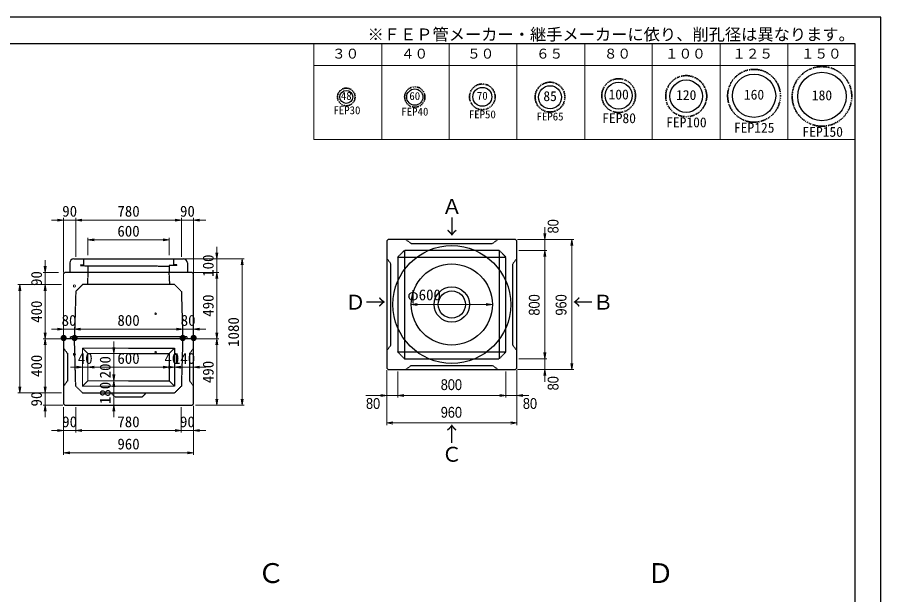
# Model space of a CAD drawing. Units: millimetres, scale not verified. Extents: x -297 to 298, y -210 to 211.
# Drawn here: x -21 to 297.9, y -2.7 to 210.5 of the extents above; entities that cross this region are included whole.
import ezdxf
from ezdxf.enums import TextEntityAlignment as Align

# ---------------------------------------------------------------- set-up
doc = ezdxf.new("R2010")
doc.units = ezdxf.units.MM
doc.linetypes.add('USER1', pattern=[12.95, 6.35, -3.175, 0.25, -3.175])
doc.linetypes.add('USER2', pattern=[4.7625, 3.175, -1.5875])
doc.layers.add('0-0', color=7, linetype='Continuous')
for name, color, linetype, lineweight in [('0-1_0', 9, 'Continuous', 25), ('0-2_dims', 7, 'Continuous', 18), ('0-3_pen1実線', 4, 'Continuous', 13), ('0-4_pen2実線', 3, 'Continuous', 13), ('0-5_pen3実線', 7, 'Continuous', 25), ('0-6_pen4実線', 7, 'Continuous', 25), ('0-7_pen2破線', 3, 'USER2', 25), ('0-8_鉄筋', 7, 'Continuous', 25), ('0-9_draw', 7, 'Continuous', 13)]:
    doc.layers.add(name, color=color, linetype=linetype, lineweight=lineweight)
doc.styles.add('ＭＳ ゴシック', font='')
doc.styles.add('ＭＳ Ｐゴシック', font='')
doc.styles.get('ＭＳ ゴシック').set_extended_font_data('MS Gothic')
doc.styles.get('ＭＳ Ｐゴシック').set_extended_font_data('MS PGothic')

# ---------------------------------------------------------------- blocks, each defined once
blk = doc.blocks.new('部分図 1')
at = {"layer": '0-1_0'}
blk.add_lwpolyline([(0.1, 0.3), (11898.1, 0.3), (11898.1, 8410.3), (0.1, 8410.3)], close=True, dxfattribs=at)
at = {"layer": '0-2_dims'}
for p, q in [((7709.94, 7506.5), (7709.94, 8215.2)), ((8211.94, 7506.5), (8211.94, 8215.2)), ((8710.94, 7506.5), (8710.94, 8215.2)), ((9210.94, 7506.5), (9210.94, 8215.2)), ((9710.94, 7506.5), (9710.94, 8215.2)), ((10209.94, 7506.5), (10209.94, 8215.2)), ((10710.94, 7506.5), (10710.94, 8215.2)), ((11211.94, 7506.5), (11211.94, 8215.2)), ((11708.94, 7506.5), (11708.94, 8215.2)), ((7709.94, 8055.3), (11708.94, 8055.3)), ((11708.94, 7506.5), (7709.94, 7506.5)), ((5861.5, 6913), (5771.5, 6913)), ((5861.5, 6526.2), (5861.5, 6928)), ((5861.5, 6913), (5951.7, 6913)), ((5951.7, 6670), (5951.7, 6928)), ((5951.7, 6641), (5951.7, 6928)), ((5951.7, 6913), (6041.7, 6913)), ((5951.7, 6913), (6731.5, 6913)), ((6731.5, 6913), (6641.5, 6913)), ((6731.5, 6656), (6731.5, 6928)), ((6731.5, 6641), (6731.5, 6928)), ((6731.5, 6913), (6821.5, 6913)), ((6821.5, 6506), (6821.5, 6928)), ((6821.5, 6913), (6911.5, 6913)), ((6041.5, 6653.31), (6041.5, 6781)), ((6041.5, 6766), (6641.5, 6766)), ((6641.5, 6653.5), (6641.5, 6781)), ((6994.5, 6626), (6994.5, 6716)), ((5726.06, 6526), (5726.06, 6616)), ((6761.5, 6626), (7009.5, 6626)), ((6776.5, 6626), (7196.5, 6626)), ((6994.5, 6626), (6994.5, 6526)), ((7181.5, 6626), (7181.5, 5546)), ((5824.5, 6526), (5711.06, 6526)), ((5726.06, 6526), (5726.06, 6436)), ((6826.5, 6526), (7009.5, 6526)), ((6826.5, 6526), (7009.5, 6526)), ((6994.5, 6526), (6994.5, 6436)), ((6994.5, 6526), (6994.5, 6036)), ((5831.5, 6436), (5523.5, 6436)), ((5538.5, 6436), (5538.5, 5636)), ((5846.5, 6436), (5711.06, 6436)), ((5846.5, 6436), (5711.06, 6436)), ((5726.06, 6436), (5726.06, 6346)), ((5726.06, 6436), (5726.06, 6036)), ((8429.5, 6289), (9029.5, 6289)), ((5861.5, 6107), (5771.5, 6107)), ((5861.5, 6051), (5861.5, 6122)), ((5861.5, 6107), (5941.91, 6107)), ((5941.91, 6051), (5941.91, 6122)), ((5941.91, 6051), (5941.91, 6122)), ((5941.91, 6107), (6031.91, 6107)), ((5941.91, 6107), (6741.5, 6107)), ((6741.5, 6107), (6651.5, 6107)), ((6741.5, 6051), (6741.5, 6122)), ((6741.5, 6051), (6741.5, 6122)), ((6741.5, 6107), (6821.5, 6107)), ((6821.5, 6082.67), (6821.5, 6122)), ((6821.5, 6107), (6911.5, 6107)), ((5846.5, 6036), (5711.06, 6036)), ((5846.5, 6036), (5711.06, 6036)), ((5726.06, 6036), (5726.06, 5636)), ((6233.5, 5926), (6233.5, 6016)), ((6836.5, 6036), (7009.5, 6036)), ((6836.5, 6036), (7009.5, 6036)), ((6994.5, 6036), (6994.5, 5546)), ((6206.5, 5926), (6248.5, 5926)), ((6233.5, 5926), (6233.5, 5726)), ((6001.5, 5826), (5911.5, 5826)), ((6001.5, 5826), (6001.5, 5811)), ((6001.5, 5826), (6041.5, 5826)), ((6041.5, 5826), (6041.5, 5811)), ((6041.5, 5826), (6131.5, 5826)), ((6041.5, 5826), (6041.5, 5811)), ((6041.5, 5826), (6641.5, 5826)), ((6233.5, 5726), (6233.5, 5816)), ((6641.5, 5826), (6551.5, 5826)), ((6681.5, 5826), (6591.5, 5826)), ((6641.5, 5826), (6641.5, 5811)), ((6641.5, 5826), (6641.5, 5811)), ((6641.5, 5826), (6681.5, 5826)), ((6681.5, 5826), (6681.5, 5811)), ((6681.5, 5826), (6771.5, 5826)), ((6681.5, 5826), (6681.5, 5811)), ((6681.5, 5826), (6821.5, 5826)), ((6821.5, 5826), (6911.5, 5826)), ((6821.5, 5821), (6821.5, 5811)), ((5726.06, 5636), (5726.06, 5726)), ((6233.5, 5726), (6233.5, 5636)), ((6233.5, 5726), (6233.5, 5546)), ((6235.5, 5726), (6248.5, 5726)), ((6235.5, 5726), (6248.5, 5726)), ((5831.5, 5636), (5523.5, 5636)), ((5846.5, 5636), (5711.06, 5636)), ((5846.5, 5636), (5711.06, 5636)), ((5726.06, 5636), (5726.06, 5546)), ((5856.5, 5546), (5711.06, 5546)), ((5726.06, 5546), (5726.06, 5456)), ((5861.5, 5531), (5861.5, 5343)), ((5861.5, 5516), (5861.5, 5179)), ((5951, 5531), (5951, 5343)), ((5951, 5505), (5951, 5343)), ((6226.5, 5546), (6218.5, 5546)), ((6233.5, 5546), (6233.5, 5456)), ((6731.3, 5531), (6731.3, 5343)), ((6731.3, 5503.6), (6731.3, 5343)), ((6821.5, 5541), (6821.5, 5343)), ((6836.5, 5546), (7009.5, 5546)), ((6851.5, 5546), (7196.5, 5546)), ((6821.5, 5476.5), (6821.5, 5179)), ((5861.5, 5358), (5771.5, 5358)), ((5861.5, 5358), (5951, 5358)), ((5951, 5358), (6041, 5358)), ((5951, 5358), (6731.3, 5358)), ((6731.3, 5358), (6641.3, 5358)), ((6731.3, 5358), (6821.5, 5358)), ((6821.5, 5358), (6911.5, 5358)), ((5861.5, 5194), (6821.5, 5194))]:
    blk.add_line(p, q, dxfattribs=at)
at = {"layer": '0-2_dims', "lineweight": 13}
for p, q in [((9417.5, 6769), (9417.5, 6859)), ((9214.5, 6769), (9630.5, 6769)), ((9214.5, 6769), (9432.5, 6769)), ((9417.5, 6689), (9417.5, 6769)), ((9615.5, 5809), (9615.5, 6769)), ((9224.5, 6689), (9432.5, 6689)), ((9224.5, 6689), (9432.5, 6689)), ((9417.5, 6689), (9417.5, 5889)), ((9417.5, 6689), (9417.5, 6599)), ((9417.5, 5889), (9417.5, 5979)), ((9224.5, 5889), (9432.5, 5889)), ((9224.5, 5889), (9432.5, 5889)), ((9417.5, 5889), (9417.5, 5809)), ((9214.5, 5809), (9432.5, 5809)), ((9214.5, 5809), (9630.5, 5809)), ((9417.5, 5809), (9417.5, 5719)), ((8249.5, 5804), (8249.5, 5399)), ((8249.5, 5804), (8249.5, 5603)), ((8329.5, 5794), (8329.5, 5603)), ((8329.5, 5794), (8329.5, 5603)), ((9129.5, 5794), (9129.5, 5603)), ((9129.5, 5794), (9129.5, 5603)), ((9209.5, 5804), (9209.5, 5399)), ((9209.5, 5804), (9209.5, 5603)), ((8249.5, 5618), (8095.41, 5618)), ((8329.5, 5618), (8249.5, 5618)), ((8329.5, 5618), (9129.5, 5618)), ((8329.5, 5618), (8419.5, 5618)), ((9129.5, 5618), (9039.5, 5618)), ((9129.5, 5618), (9209.5, 5618)), ((9209.5, 5618), (9299.5, 5618)), ((8249.5, 5414), (9209.5, 5414))]:
    blk.add_line(p, q, dxfattribs=at)
at = {"layer": '0-2_dims'}
for points in [[(5816.5, 6905.5), (5861.5, 6913), (5816.5, 6920.5)], [(5996.7, 6920.5), (5951.7, 6913), (5996.7, 6905.5)], [(5996.7, 6920.5), (5951.7, 6913), (5996.7, 6905.5)], [(6686.5, 6905.5), (6731.5, 6913), (6686.5, 6920.5)], [(6686.5, 6905.5), (6731.5, 6913), (6686.5, 6920.5)], [(6866.5, 6920.5), (6821.5, 6913), (6866.5, 6905.5)], [(6086.5, 6773.5), (6041.5, 6766), (6086.5, 6758.5)], [(6596.5, 6758.5), (6641.5, 6766), (6596.5, 6773.5)], [(6987, 6671), (6994.5, 6626), (7002, 6671)], [(5718.56, 6571), (5726.06, 6526), (5733.56, 6571)], [(7189, 6581), (7181.5, 6626), (7174, 6581)], [(7002, 6481), (6994.5, 6526), (6987, 6481)], [(7002, 6481), (6994.5, 6526), (6987, 6481)], [(5546, 6391), (5538.5, 6436), (5531, 6391)], [(5733.56, 6391), (5726.06, 6436), (5718.56, 6391)], [(5733.56, 6391), (5726.06, 6436), (5718.56, 6391)], [(8474.5, 6296.5), (8429.5, 6289), (8474.5, 6281.5)], [(8984.5, 6281.5), (9029.5, 6289), (8984.5, 6296.5)], [(5718.56, 6081), (5726.06, 6036), (5733.56, 6081)], [(5816.5, 6099.5), (5861.5, 6107), (5816.5, 6114.5)], [(5986.91, 6114.5), (5941.91, 6107), (5986.91, 6099.5)], [(5986.91, 6114.5), (5941.91, 6107), (5986.91, 6099.5)], [(6696.5, 6099.5), (6741.5, 6107), (6696.5, 6114.5)], [(6696.5, 6099.5), (6741.5, 6107), (6696.5, 6114.5)], [(6866.5, 6114.5), (6821.5, 6107), (6866.5, 6099.5)], [(6987, 6081), (6994.5, 6036), (7002, 6081)], [(5733.56, 5991), (5726.06, 6036), (5718.56, 5991)], [(7002, 5991), (6994.5, 6036), (6987, 5991)], [(6226, 5971), (6233.5, 5926), (6241, 5971)], [(5956.5, 5818.5), (6001.5, 5826), (5956.5, 5833.5)], [(6086.5, 5833.5), (6041.5, 5826), (6086.5, 5818.5)], [(6086.5, 5833.5), (6041.5, 5826), (6086.5, 5818.5)], [(6596.5, 5818.5), (6641.5, 5826), (6596.5, 5833.5)], [(6596.5, 5818.5), (6641.5, 5826), (6596.5, 5833.5)], [(6636.5, 5818.5), (6681.5, 5826), (6636.5, 5833.5)], [(6726.5, 5833.5), (6681.5, 5826), (6726.5, 5818.5)], [(6866.5, 5833.5), (6821.5, 5826), (6866.5, 5818.5)], [(6226, 5771), (6233.5, 5726), (6241, 5771)], [(5531, 5681), (5538.5, 5636), (5546, 5681)], [(5718.56, 5681), (5726.06, 5636), (5733.56, 5681)], [(5718.56, 5681), (5726.06, 5636), (5733.56, 5681)], [(6241, 5681), (6233.5, 5726), (6226, 5681)], [(6987, 5591), (6994.5, 5546), (7002, 5591)], [(7174, 5591), (7181.5, 5546), (7189, 5591)], [(5733.56, 5501), (5726.06, 5546), (5718.56, 5501)], [(6241, 5501), (6233.5, 5546), (6226, 5501)], [(5816.5, 5350.5), (5861.5, 5358), (5816.5, 5365.5)], [(5996, 5365.5), (5951, 5358), (5996, 5350.5)], [(5996, 5365.5), (5951, 5358), (5996, 5350.5)], [(6686.3, 5350.5), (6731.3, 5358), (6686.3, 5365.5)], [(6686.3, 5350.5), (6731.3, 5358), (6686.3, 5365.5)], [(6866.5, 5365.5), (6821.5, 5358), (6866.5, 5350.5)], [(5906.5, 5201.5), (5861.5, 5194), (5906.5, 5186.5)], [(6776.5, 5186.5), (6821.5, 5194), (6776.5, 5201.5)]]:
    blk.add_lwpolyline(points, dxfattribs=at)
at = {"layer": '0-2_dims', "lineweight": 13}
for points in [[(9410, 6814), (9417.5, 6769), (9425, 6814)], [(9623, 6724), (9615.5, 6769), (9608, 6724)], [(9425, 6644), (9417.5, 6689), (9410, 6644)], [(9425, 6644), (9417.5, 6689), (9410, 6644)], [(9410, 5934), (9417.5, 5889), (9425, 5934)], [(9410, 5934), (9417.5, 5889), (9425, 5934)], [(9425, 5764), (9417.5, 5809), (9410, 5764)], [(9608, 5854), (9615.5, 5809), (9623, 5854)], [(8204.5, 5610.5), (8249.5, 5618), (8204.5, 5625.5)], [(8374.5, 5625.5), (8329.5, 5618), (8374.5, 5610.5)], [(8374.5, 5625.5), (8329.5, 5618), (8374.5, 5610.5)], [(9084.5, 5610.5), (9129.5, 5618), (9084.5, 5625.5)], [(9084.5, 5610.5), (9129.5, 5618), (9084.5, 5625.5)], [(9254.5, 5625.5), (9209.5, 5618), (9254.5, 5610.5)], [(8294.5, 5421.5), (8249.5, 5414), (8294.5, 5406.5)], [(9164.5, 5406.5), (9209.5, 5414), (9164.5, 5421.5)]]:
    blk.add_lwpolyline(points, dxfattribs=at)
at = {"layer": '0-3_pen1実線'}
blk.add_line((6641.5, 6573.02), (6644.48, 6576), dxfattribs=at)
at = {"layer": '0-4_pen2実線'}
blk.add_line((6697.5, 6582), (6697.5, 6576), dxfattribs=at)
for centre, radius in [((5941.5, 6426), 8), ((6541.5, 6221), 6), ((6541.5, 5936), 6), ((5941.5, 5921), 8)]:
    blk.add_circle(centre, radius, dxfattribs=at)
at = {"layer": '0-5_pen3実線'}
for p, q in [((8259.5, 6769), (8249.5, 6759)), ((9199.5, 6769), (8259.5, 6769)), ((9199.5, 6769), (9209.5, 6759)), ((8249.5, 6759), (8249.5, 5819)), ((9209.5, 5819), (9209.5, 6759)), ((5906.5, 6596), (5906.5, 6526)), ((5936.5, 6626), (6746.5, 6626)), ((6776.5, 6596), (6776.5, 6526)), ((6811.5, 6526), (5871.5, 6526)), ((6821.5, 6516), (6811.5, 6526)), ((6821.5, 6036), (6821.5, 6516)), ((5861.5, 6036), (5861.5, 5556)), ((6821.5, 6036), (5861.5, 6036)), ((6821.5, 5556), (6821.5, 6036)), ((6341.5, 5966), (6681.5, 5966)), ((6681.5, 5966), (6641.5, 5926)), ((6681.5, 5966), (6681.5, 5686)), ((6341.5, 5926), (6641.5, 5926)), ((6641.5, 5926), (6641.5, 5726)), ((8249.5, 5819), (8259.5, 5809)), ((8259.5, 5809), (9199.5, 5809)), ((9209.5, 5819), (9199.5, 5809)), ((6001.5, 5686), (6680.03, 5687.47)), ((6341.5, 5726), (6641.5, 5726)), ((6641.5, 5726), (6681.5, 5686)), ((5861.5, 5556), (5871.5, 5546)), ((6821.5, 5556), (6811.5, 5546)), ((5871.5, 5546), (6811.5, 5546))]:
    blk.add_line(p, q, dxfattribs=at)
for radius in [435, 300, 130, 100]:
    blk.add_circle((8729.5, 6289), radius, dxfattribs=at)
for centre, start, end in [((5936.5, 6596), 90, 180), ((6746.5, 6596), 0, 90)]:
    blk.add_arc(centre, 30, start, end, dxfattribs=at)
at = {"layer": '0-6_pen4実線'}
blk.add_lwpolyline([(200.1, 200.3), (11709.1, 200.3), (11709.1, 8215.3), (200.1, 8215.3)], close=True, dxfattribs=at)
at = {"layer": '0-7_pen2破線'}
for p, q in [((8389.5, 6769), (8429.5, 6739)), ((9069.5, 6769), (9029.5, 6739)), ((8429.5, 6739), (9029.5, 6739)), ((8329.5, 6639), (8379.5, 6689)), ((8329.5, 6639), (8329.5, 5939)), ((8329.5, 6639), (9129.5, 6639)), ((9079.5, 6689), (8379.5, 6689)), ((8379.5, 6689), (8379.5, 5889)), ((9079.5, 6689), (9129.5, 6639)), ((9079.5, 6689), (9079.5, 5889)), ((9129.5, 5939), (9129.5, 6639)), ((5985.5, 6582), (6009.5, 6582)), ((5985.5, 6582), (5985.5, 6576)), ((5985.5, 6576), (6641.5, 6573.02)), ((6009.5, 6626), (6009.5, 6576)), ((6041.5, 6576), (6041.5, 6526)), ((6641.5, 6576), (6641.5, 6526)), ((6697.5, 6576), (6641.5, 6576)), ((6673.5, 6626), (6673.5, 6582)), ((6697.5, 6582), (6673.5, 6582)), ((8249.5, 6629), (8279.5, 6589)), ((9209.5, 6629), (9179.5, 6589)), ((6041.5, 6526), (6036.5, 6436)), ((6646.5, 6436), (6641.5, 6526)), ((5951.5, 6386), (5941.5, 6051)), ((5951.5, 6386), (6001.5, 6436)), ((6341.5, 6436), (6001.5, 6436)), ((6681.5, 6436), (6341.5, 6436)), ((6681.5, 6436), (6731.5, 6386)), ((6731.5, 6386), (6741.5, 6051)), ((5911.5, 6051), (5906.5, 6036)), ((6341.5, 6051), (5911.5, 6051)), ((5951.5, 5686), (5941.91, 6036)), ((6771.5, 6051), (6341.5, 6051)), ((6771.5, 6051), (6776.5, 6036)), ((5861.5, 5966), (5891.5, 5926)), ((6821.5, 5966), (6791.5, 5926)), ((8379.5, 5889), (8329.5, 5939)), ((8329.5, 5939), (9129.5, 5939)), ((9129.5, 5939), (9079.5, 5889)), ((6791.5, 5926), (6791.5, 5726)), ((8379.5, 5889), (9079.5, 5889)), ((8389.5, 5809), (8429.5, 5839)), ((8429.5, 5839), (9029.5, 5839)), ((9069.5, 5809), (9029.5, 5839)), ((6001.5, 5636), (5951.5, 5686)), ((6791.5, 5726), (6821.5, 5686)), ((6001.5, 5636), (6681.5, 5636)), ((6241.5, 5606), (6211.5, 5636)), ((6441.5, 5606), (6471.5, 5636)), ((6241.5, 5606), (6441.5, 5606))]:
    blk.add_line(p, q, dxfattribs=at)
for points in [[(8249.5, 5949), (8279.5, 5989), (8279.5, 6589)], [(9209.5, 5949), (9179.5, 5989), (9179.5, 6589)], [(6741.5, 6036), (6731.5, 5686), (6681.5, 5636)], [(5891.5, 5926), (5891.5, 5726), (5861.5, 5686)]]:
    blk.add_lwpolyline(points, dxfattribs=at)
at = {"layer": '0-8_鉄筋', "color": 1, "linetype": 'USER1', "lineweight": 35}
for centre, radius in [((11464.04, 7825.6), 220.1), ((10461.04, 7827.6), 151.71), ((10962.04, 7830.6), 195), ((8955.04, 7822.7), 95), ((9454.84, 7820.6), 110), ((9962.04, 7831.7), 125), ((7950.04, 7821.7), 65), ((8456.04, 7821.6), 75)]:
    blk.add_circle(centre, radius, dxfattribs=at)
at = {"layer": '0-8_鉄筋', "color": 1}
for centre, radius in [((10962.04, 7830.7), 160), ((11464.04, 7825.7), 179.11), ((9962.04, 7831.7), 100), ((10461.04, 7827.7), 120), ((7950.04, 7821.7), 48), ((8456.04, 7820.7), 60), ((8955.04, 7822.7), 70), ((9455.04, 7819.7), 85)]:
    blk.add_circle(centre, radius, dxfattribs=at)
at = {"layer": '0-9_draw'}
for p, q in [((5861.5, 6516), (5871.5, 6526)), ((5861.5, 6516), (5861.5, 6036)), ((6001.5, 5966), (6341.5, 5966)), ((6001.5, 5966), (6001.5, 5686)), ((6001.5, 5966), (6041.5, 5926)), ((6041.5, 5926), (6341.5, 5926)), ((6041.5, 5926), (6041.5, 5726)), ((6041.5, 5726), (6001.5, 5686)), ((6041.5, 5726), (6341.5, 5726))]:
    blk.add_line(p, q, dxfattribs=at)
at = {"layer": '0-2_dims', "style": 'ＭＳ ゴシック'}
for s, height, p in [('※ＦＥＰ管メーカー・継手メーカーに依り、削孔径は異なります。', 87.98, (8106.76, 8213.13)), ('３０', 73.31, (7844.94, 8083.2)), ('４０', 73.31, (8353.94, 8083.2)), ('５０', 73.31, (8842.94, 8083.2)), ('６５', 73.31, (9351.94, 8083.2)), ('８０', 73.31, (9852.94, 8083.2)), ('１００', 73.31, (10304.94, 8083.2)), ('１２５', 73.31, (10801.94, 8083.2)), ('１５０', 73.31, (11308.94, 8083.2)), ('90', 80.65, (5851.6, 6913.5)), ('780', 80.65, (6259.1, 6913.5)), ('90', 80.65, (6721.5, 6913.5)), ('Ａ', 110, (8655.5, 6925)), ('↓', 110, (8655.5, 6775)), ('600', 80.65, (6259, 6766.5)), ('φ600', 80.65, (8401, 6296)), ('Ｄ→', 110, (7942.5, 6218)), ('←Ｂ', 110, (9622.5, 6218)), ('80', 80.65, (5846.71, 6107.5)), ('800', 80.65, (6259.21, 6107.5)), ('80', 80.65, (6726.5, 6107.5)), ('●', 36.66, (5836.3, 6011.1)), ('●', 36.66, (5917.01, 6011.28)), ('●', 36.66, (6716.2, 6011.1)), ('●', 36.66, (6796.51, 6011.28)), ('40', 80.65, (5966.5, 5826.5)), ('600', 80.65, (6259, 5826.5)), ('40', 80.65, (6606.5, 5826.5)), ('140', 80.65, (6669, 5826.5)), ('90', 80.65, (5851.25, 5358.5)), ('780', 80.65, (6258.65, 5358.5)), ('90', 80.65, (6721.4, 5358.5)), ('↑', 110, (8654.5, 5245)), ('960', 80.65, (6259, 5194.5)), ('Ｃ', 110, (8654.5, 5095))]:
    blk.add_text(s, height=height, dxfattribs=at).set_placement(p, align=Align.BOTTOM_LEFT)
at = {"layer": '0-2_dims', "style": 'ＭＳ Ｐゴシック', "width": 0.9}
for s, p in [('80', (9541.59, 6814)), ('800', (9402.5, 6207.18)), ('960', (9600.5, 6207.18)), ('80', (9541.59, 5654.91))]:
    blk.add_text(s, height=79.98, rotation=90, dxfattribs=at).set_placement(p, align=Align.BOTTOM_LEFT)
at = {"layer": '0-2_dims', "style": 'ＭＳ ゴシック'}
for s, p in [('100', (6994, 6493.5)), ('90', (5725.56, 6426)), ('490', (6994, 6198.5)), ('400', (5725.56, 6153.5)), ('1080', (7181, 5976)), ('400', (5725.56, 5753.5)), ('200', (6233, 5743.5)), ('490', (6994, 5708.5)), ('180', (6233, 5553.5)), ('90', (5725.56, 5536))]:
    blk.add_text(s, height=80.65, rotation=90, dxfattribs=at).set_placement(p, align=Align.BOTTOM_LEFT)
at = {"layer": '0-2_dims', "style": 'ＭＳ Ｐゴシック', "width": 0.9}
for s, p in [('800', (8647.68, 5633)), ('80', (8095.41, 5493.91)), ('80', (9254.5, 5493.91)), ('960', (8647.68, 5429))]:
    blk.add_text(s, height=79.98, dxfattribs=at).set_placement(p, align=Align.BOTTOM_LEFT)
at = {"layer": '0-8_鉄筋', "style": 'ＭＳ ゴシック'}
for s, height, p in [('48', 58.65, (7909.84, 7782.6)), ('60', 58.65, (8415.84, 7781.6)), ('70', 58.65, (8914.84, 7783.6)), ('85', 73.31, (9405.84, 7769.4)), ('100', 73.31, (9887.34, 7781.6)), ('120', 73.31, (10386.34, 7777.6)), ('160', 73.31, (10887.34, 7780.6)), ('180', 73.31, (11389.34, 7775.6)), ('FEP30', 58.65, (7855.04, 7676.7)), ('FEP40', 58.65, (8356.84, 7666.5)), ('FEP50', 58.65, (8855.24, 7646.3)), ('FEP65', 58.65, (9355.44, 7630.6)), ('FEP80', 73.31, (9840.44, 7606.5)), ('FEP100', 73.31, (10312.84, 7575.8)), ('FEP125', 73.31, (10813.84, 7536.2)), ('FEP150', 73.31, (11319.84, 7505.8)), ('Ｃ', 146.6, (7293.97, 4188.23)), ('Ｄ', 146.6, (10170.97, 4188.23))]:
    blk.add_text(s, height=height, dxfattribs=at).set_placement(p, align=Align.BOTTOM_LEFT)

msp = doc.modelspace()

# ---------------------------------------------------------------- block references
at = {"layer": '0-0', "xscale": 0.05, "yscale": 0.05}
msp.add_blockref('部分図 1', (-297, -210), dxfattribs=at)

doc.saveas('drawing.dxf')
